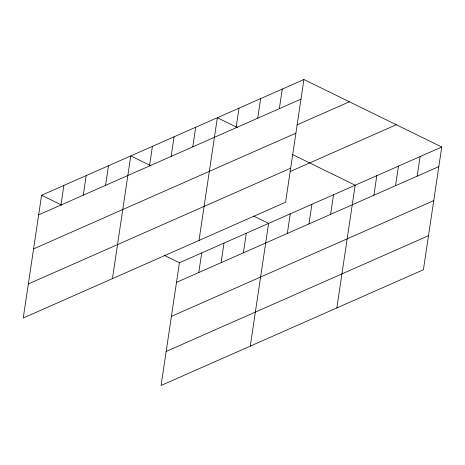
<?xml version="1.0" encoding="UTF-8"?>
<svg xmlns="http://www.w3.org/2000/svg" width="465" height="465" viewBox="0 0 465 465"><rect width="100%" height="100%" fill="white"/><g stroke="black" fill="none" stroke-linecap="round" stroke-linejoin="round"><path stroke-width="0.7" d="M303.918 79.515L41.588 195.265L23.25 317.99L285.58 202.24L303.918 79.515L441.75 147.01L423.412 269.735L161.082 385.485L179.42 262.76L441.75 147.01M60.962 205.024L63.891 185.425M83.258 195.184L86.188 175.59M105.555 185.349L108.484 165.749M112.443 278.634L130.781 155.909L150.927 165.773M149.498 165.959L152.427 146.365M171.137 156.409L174.067 136.815M192.783 146.859L195.707 127.265M199.008 240.44L217.353 117.715L237.493 127.579M198.793 272.519L201.717 252.919M236.063 127.759L238.993 108.165M221.09 262.679L224.02 243.085M257.709 118.215L260.638 98.615M243.387 252.838L246.316 233.244M279.349 108.665L282.278 89.065M250.275 346.129L268.613 223.403L253.669 216.086M287.329 233.453L290.253 213.854M308.969 223.903L311.899 204.304M330.609 214.353L333.539 194.754M336.84 307.929L355.184 185.21L292.125 154.328M373.895 195.254L376.824 175.66M395.535 185.704L398.464 166.11M417.181 176.154L420.11 156.56M38.665 214.865L300.989 99.115M296.937 124.94L349.401 101.789M33.579 248.897L295.903 133.147M28.336 283.958L290.666 168.208M290.021 171.614L396.267 124.736M176.491 282.354L438.821 166.604M171.405 316.386L433.735 200.636M166.168 351.453L428.498 235.703M41.588 195.265L61.735 205.129M164.476 255.442L179.42 262.76"/></g></svg>
